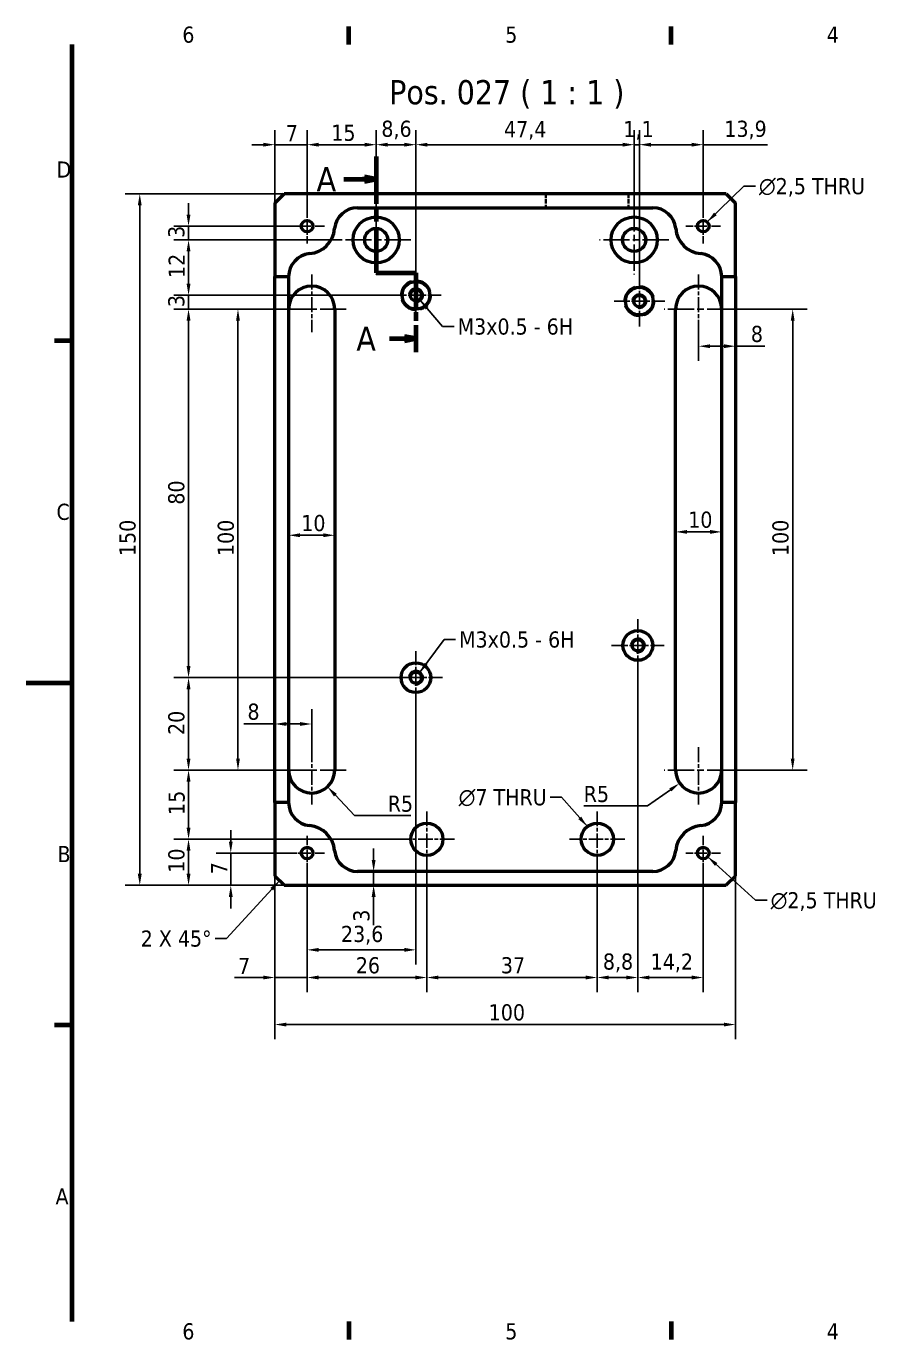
# Model space of a CAD drawing. Header units: millimetres. Extents: x 0 to 420, y 0 to 297.
# Drawn here: x 0 to 185.5, y 6 to 291 of the extents above; entities that cross this region are included whole.
import ezdxf

# ---------------------------------------------------------------- set-up
doc = ezdxf.new("R2010")
doc.units = ezdxf.units.MM
doc.linetypes.add('CHAIN', pattern=[0.3543, 0.2362, -0.0295, 0.0591, -0.0295])
doc.linetypes.add('DASHED', pattern=[0.2068, 0.1655, -0.0413])
for name, color, linetype, lineweight in [('Border (ISO)', 7, 'Continuous', 70), ('Center Mark (ISO)', 7, 'Continuous', 25), ('Dimension (ISO)', 7, 'Continuous', 25), ('Hidden (ISO)', 7, 'DASHED', 35), ('Section Line (ISO)', 7, 'CHAIN', 70), ('Symbol (ISO)', 7, 'Continuous', 25), ('Visible (ISO)', 7, 'Continuous', 50), ('Visible Narrow (ISO)', 7, 'Continuous', 35)]:
    doc.layers.add(name, color=color, linetype=linetype, lineweight=lineweight)
doc.styles.add('Label Text (ISO)', font='tahoma.ttf')
doc.styles.add('Note Text (ISO)', font='tahoma.ttf')
doc.styles.add('Text Style45', font='tahoma.ttf')
doc.dimstyles.new('Default - Method 1b (ISO)', dxfattribs={"dimtxt": 3.5, "dimasz": 2.5, "dimexe": 3.175, "dimexo": 0, "dimgap": 0.762, "dimtad": 1, "dimtoh": 1, "dimrnd": 1e-08, "dimtxsty": 'Note Text (ISO)', "dimcen": 0.09, "dimdle": 10, "dimclrd": 256, "dimclre": 256, "dimclrt": 256, "dimazin": 2, "dimtfac": 1, "dimtmove": 0, "dimatfit": 3, "dimfxl": 0, "dimtolj": 1, "dimlwd": -1, "dimlwe": -1, "dimarcsym": 0})
doc.dimstyles.new('Default - Method 1b (ISO)$7', dxfattribs={"dimtxt": 3.5, "dimasz": 2.5, "dimexe": 3.175, "dimexo": 0, "dimgap": 0.762, "dimtad": 1, "dimtoh": 1, "dimrnd": 1e-08, "dimtxsty": 'Note Text (ISO)', "dimcen": 0.09, "dimdle": 10, "dimclrd": 256, "dimclre": 256, "dimclrt": 256, "dimazin": 2, "dimtfac": 1, "dimtmove": 0, "dimatfit": 3, "dimfxl": 0, "dimtolj": 1, "dimlwd": -1, "dimlwe": -1, "dimarcsym": 0})
doc.dimstyles.new('Default - Method 2b (ISO)$7', dxfattribs={"dimtxt": 3.5, "dimasz": 2.5, "dimexe": 3.175, "dimexo": 0, "dimgap": 0.762, "dimtad": 1, "dimtih": 1, "dimtoh": 1, "dimrnd": 1e-08, "dimtxsty": 'Note Text (ISO)', "dimcen": 0.09, "dimdle": 10, "dimclrd": 256, "dimclre": 256, "dimclrt": 256, "dimazin": 2, "dimtfac": 1, "dimtmove": 0, "dimatfit": 3, "dimfxl": 0, "dimtolj": 1, "dimlwd": -1, "dimlwe": -1, "dimarcsym": 0})

# ---------------------------------------------------------------- blocks, each defined once
blk = doc.blocks.new('Borders Default Border')
at = {"layer": 'Border (ISO)'}
for p, q in [((70, 287), (70, 290.9)), ((140, 287), (140, 290.9)), ((10, 222.75), (6.1, 222.75)), ((10, 74.25), (6.1, 74.25)), ((70, 10), (70, 6.1)), ((140, 10), (140, 6.1))]:
    blk.add_line(p, q, dxfattribs=at)
at = {"layer": 'Border (ISO)', "flags": 128}
for points in [[(10, 10), (10, 287)], [(0, 148.5), (10, 148.5)]]:
    blk.add_lwpolyline(points, dxfattribs=at)
at = {"layer": 'Border (ISO)', "char_height": 3.5, "attachment_point": 7, "style": 'Note Text (ISO)'}
for s, insert in [('6', (33.88, 287.33)), ('5', (103.98, 287.33)), ('4', (173.78, 287.4)), ('D', (6.57, 258.13)), ('C', (6.56, 183.81)), ('B', (6.78, 109.63)), ('A', (6.36, 35.38)), ('6', (33.88, 6.03)), ('5', (103.98, 6.03)), ('4', (173.78, 6.1))]:
    blk.add_mtext(s, dxfattribs=dict(at, insert=insert))
blk = doc.blocks.new('2dTransSection0')
at = {"layer": 'Section Line (ISO)', "linetype": 'CHAIN', "ltscale": 43.506458}
blk.add_line((75.96, 262.71), (75.96, 237.49), dxfattribs=at)
at = {"layer": 'Section Line (ISO)', "linetype": 'Continuous', "lineweight": 140}
for p, q in [((75.96, 262.71), (75.96, 252.9)), ((75.96, 247.3), (75.96, 237.49)), ((75.96, 237.49), (84.6, 237.49)), ((84.6, 237.49), (84.6, 231.69)), ((84.6, 226.09), (84.6, 220.29))]:
    blk.add_line(p, q, dxfattribs=at)
at = {"layer": 'Section Line (ISO)', "linetype": 'Continuous'}
for p, q in [((68.96, 257.81), (73.46, 257.81)), ((75.96, 257.81), (73.46, 258.31)), ((73.46, 258.31), (73.46, 257.31)), ((73.46, 257.81), (75.96, 257.81)), ((73.46, 257.31), (75.96, 257.81)), ((78.82, 223.19), (82.1, 223.19)), ((84.6, 223.19), (82.1, 223.69)), ((82.1, 223.69), (82.1, 222.69)), ((82.1, 223.19), (84.6, 223.19)), ((82.1, 222.69), (84.6, 223.19))]:
    blk.add_line(p, q, dxfattribs=at)
at = {"layer": 'Section Line (ISO)', "linetype": 'CHAIN', "ltscale": 9.592604}
blk.add_line((75.96, 237.49), (84.6, 237.49), dxfattribs=at)
at = {"layer": 'Section Line (ISO)', "linetype": 'CHAIN', "ltscale": 32.167747}
blk.add_line((84.6, 237.49), (84.6, 220.29), dxfattribs=at)
at = {"layer": 'Section Line (ISO)', "linetype": 'Continuous', "flags": 128}
for points in [[(73.46, 257.31), (75.96, 257.81)], [(82.1, 222.69), (84.6, 223.19)]]:
    blk.add_lwpolyline(points, dxfattribs=at)
at = {"layer": 'Section Line (ISO)'}
for points in [[(73.46, 257.31), (75.96, 257.81), (73.46, 258.31), (73.46, 257.31)], [(82.1, 222.69), (84.6, 223.19), (82.1, 223.69), (82.1, 222.69)]]:
    blk.add_solid(points, dxfattribs=at)
at = {"layer": 'Section Line (ISO)', "char_height": 5.25, "attachment_point": 7, "style": 'Label Text (ISO)'}
for insert in [(63.03, 255.18), (71.66, 220.57)]:
    blk.add_mtext('A', dxfattribs=dict(at, insert=insert))
blk = doc.blocks.new('*D6')
at = {"layer": 'Defpoints', "color": 0}
for p in [(44.4, 111.6), (57.21, 111.6), (55.96, 104.6)]:
    blk.add_point(p, dxfattribs=at)
at = {"layer": 'Dimension (ISO)'}
for p, q in [((44.4, 114.1), (44.4, 116.6)), ((57.21, 111.6), (41.22, 111.6)), ((44.4, 111.6), (44.4, 109.1)), ((44.4, 107.1), (44.4, 109.1)), ((44.4, 104.6), (44.4, 107.1)), ((55.96, 104.6), (41.22, 104.6)), ((44.4, 102.1), (44.4, 99.6))]:
    blk.add_line(p, q, dxfattribs=at)
for points in [[(43.98, 114.1), (44.81, 114.1), (44.4, 111.6)], [(43.98, 102.1), (44.81, 102.1), (44.4, 104.6)]]:
    blk.add_solid(points, dxfattribs=at)
at = {"layer": 'Dimension (ISO)', "insert": (40.14, 106.99), "char_height": 3.5, "attachment_point": 1, "rotation": 90, "style": 'Note Text (ISO)'}
blk.add_mtext('\\A1;7', dxfattribs=at)
blk = doc.blocks.new('*D7')
at = {"layer": 'Defpoints', "color": 0}
for p in [(35.23, 114.6), (80.96, 114.6), (55.96, 104.6)]:
    blk.add_point(p, dxfattribs=at)
at = {"layer": 'Dimension (ISO)'}
for p, q in [((80.96, 114.6), (32.06, 114.6)), ((35.23, 107.1), (35.23, 112.1)), ((55.96, 104.6), (32.06, 104.6))]:
    blk.add_line(p, q, dxfattribs=at)
for points in [[(34.81, 112.1), (35.65, 112.1), (35.23, 114.6)], [(34.81, 107.1), (35.65, 107.1), (35.23, 104.6)]]:
    blk.add_solid(points, dxfattribs=at)
at = {"layer": 'Dimension (ISO)', "insert": (30.83, 107.34), "char_height": 3.5, "attachment_point": 1, "rotation": 90, "style": 'Note Text (ISO)'}
blk.add_mtext('\\A1;10', dxfattribs=at)
blk = doc.blocks.new('*D8')
at = {"layer": 'Defpoints', "color": 0}
for p in [(35.23, 129.6), (61.96, 129.6), (80.96, 114.6)]:
    blk.add_point(p, dxfattribs=at)
at = {"layer": 'Dimension (ISO)'}
for p, q in [((61.96, 129.6), (32.06, 129.6)), ((35.23, 117.1), (35.23, 127.1)), ((80.96, 114.6), (32.06, 114.6))]:
    blk.add_line(p, q, dxfattribs=at)
for points in [[(34.81, 127.1), (35.65, 127.1), (35.23, 129.6)], [(34.81, 117.1), (35.65, 117.1), (35.23, 114.6)]]:
    blk.add_solid(points, dxfattribs=at)
at = {"layer": 'Dimension (ISO)', "insert": (30.88, 119.87), "char_height": 3.5, "attachment_point": 1, "rotation": 90, "style": 'Note Text (ISO)'}
blk.add_mtext('\\A1;15', dxfattribs=at)
blk = doc.blocks.new('*D9')
at = {"layer": 'Defpoints', "color": 0}
for p in [(35.23, 149.65), (78.87, 149.65), (54.46, 129.6)]:
    blk.add_point(p, dxfattribs=at)
at = {"layer": 'Dimension (ISO)'}
for p, q in [((78.87, 149.65), (32.06, 149.65)), ((35.23, 132.1), (35.23, 147.15)), ((54.46, 129.6), (32.06, 129.6))]:
    blk.add_line(p, q, dxfattribs=at)
for points in [[(34.81, 147.15), (35.65, 147.15), (35.23, 149.65)], [(34.81, 132.1), (35.65, 132.1), (35.23, 129.6)]]:
    blk.add_solid(points, dxfattribs=at)
at = {"layer": 'Dimension (ISO)', "insert": (30.82, 137.22), "char_height": 3.5, "attachment_point": 1, "rotation": 90, "style": 'Note Text (ISO)'}
blk.add_mtext('\\A1;20', dxfattribs=at)
blk = doc.blocks.new('*D10')
at = {"layer": 'Defpoints', "color": 0}
for p in [(35.23, 229.6), (61.96, 229.6), (84.6, 149.65)]:
    blk.add_point(p, dxfattribs=at)
at = {"layer": 'Dimension (ISO)'}
for p, q in [((61.96, 229.6), (32.06, 229.6)), ((35.23, 152.15), (35.23, 227.1)), ((84.6, 149.65), (32.06, 149.65))]:
    blk.add_line(p, q, dxfattribs=at)
for points in [[(34.81, 227.1), (35.65, 227.1), (35.23, 229.6)], [(34.81, 152.15), (35.65, 152.15), (35.23, 149.65)]]:
    blk.add_solid(points, dxfattribs=at)
at = {"layer": 'Dimension (ISO)', "insert": (30.81, 187.18), "char_height": 3.5, "attachment_point": 1, "rotation": 90, "style": 'Note Text (ISO)'}
blk.add_mtext('\\A1;80', dxfattribs=at)
blk = doc.blocks.new('*D11')
at = {"layer": 'Defpoints', "color": 0}
for p in [(35.23, 232.6), (79.1, 232.6), (61.96, 229.6)]:
    blk.add_point(p, dxfattribs=at)
at = {"layer": 'Dimension (ISO)'}
for p, q in [((35.23, 235.1), (35.23, 237.6)), ((79.1, 232.6), (32.06, 232.6)), ((35.23, 229.6), (35.23, 232.6)), ((61.96, 229.6), (32.06, 229.6)), ((35.23, 227.1), (35.23, 224.6))]:
    blk.add_line(p, q, dxfattribs=at)
for points in [[(34.81, 235.1), (35.65, 235.1), (35.23, 232.6)], [(34.81, 227.1), (35.65, 227.1), (35.23, 229.6)]]:
    blk.add_solid(points, dxfattribs=at)
at = {"layer": 'Dimension (ISO)', "insert": (30.82, 230.04), "char_height": 3.5, "attachment_point": 1, "rotation": 90, "style": 'Note Text (ISO)'}
blk.add_mtext('\\A1;3', dxfattribs=at)
blk = doc.blocks.new('*D12')
at = {"layer": 'Defpoints', "color": 0}
for p in [(35.23, 244.6), (68.46, 244.6), (79.1, 232.6)]:
    blk.add_point(p, dxfattribs=at)
at = {"layer": 'Dimension (ISO)'}
for p, q in [((68.46, 244.6), (32.06, 244.6)), ((35.23, 235.1), (35.23, 242.1)), ((79.1, 232.6), (32.06, 232.6))]:
    blk.add_line(p, q, dxfattribs=at)
for points in [[(34.81, 242.1), (35.65, 242.1), (35.23, 244.6)], [(34.81, 235.1), (35.65, 235.1), (35.23, 232.6)]]:
    blk.add_solid(points, dxfattribs=at)
at = {"layer": 'Dimension (ISO)', "insert": (30.9, 236.35), "char_height": 3.5, "attachment_point": 1, "rotation": 90, "style": 'Note Text (ISO)'}
blk.add_mtext('\\A1;12', dxfattribs=at)
blk = doc.blocks.new('*D13')
at = {"layer": 'Defpoints', "color": 0}
for p in [(35.23, 247.6), (60.96, 247.6), (68.46, 244.6)]:
    blk.add_point(p, dxfattribs=at)
at = {"layer": 'Dimension (ISO)'}
for p, q in [((35.23, 250.1), (35.23, 252.6)), ((60.96, 247.6), (32.06, 247.6)), ((35.23, 244.6), (35.23, 247.6)), ((68.46, 244.6), (32.06, 244.6)), ((35.23, 242.1), (35.23, 239.6))]:
    blk.add_line(p, q, dxfattribs=at)
for points in [[(34.81, 250.1), (35.65, 250.1), (35.23, 247.6)], [(34.81, 242.1), (35.65, 242.1), (35.23, 244.6)]]:
    blk.add_solid(points, dxfattribs=at)
at = {"layer": 'Dimension (ISO)', "insert": (30.82, 245.04), "char_height": 3.5, "attachment_point": 1, "rotation": 90, "style": 'Note Text (ISO)'}
blk.add_mtext('\\A1;3', dxfattribs=at)
blk = doc.blocks.new('*D14')
at = {"layer": 'Defpoints', "color": 0}
for p in [(77.21, 107.6), (75.41, 104.6), (77.21, 104.6)]:
    blk.add_point(p, dxfattribs=at)
at = {"layer": 'Dimension (ISO)'}
for p, q in [((75.41, 110.1), (75.41, 112.6)), ((75.41, 107.6), (75.41, 104.6)), ((75.41, 102.1), (75.41, 95.95))]:
    blk.add_line(p, q, dxfattribs=at)
for points in [[(74.99, 110.1), (75.83, 110.1), (75.41, 107.6)], [(74.99, 102.1), (75.83, 102.1), (75.41, 104.6)]]:
    blk.add_solid(points, dxfattribs=at)
at = {"layer": 'Dimension (ISO)', "insert": (71, 96.71), "char_height": 3.5, "attachment_point": 1, "rotation": 90, "style": 'Note Text (ISO)'}
blk.add_mtext('\\A1;3', dxfattribs=at)
blk = doc.blocks.new('*D15')
at = {"layer": 'Defpoints', "color": 0}
for p in [(53.96, 106.6), (60.96, 107.85), (60.96, 84.6)]:
    blk.add_point(p, dxfattribs=at)
at = {"layer": 'Dimension (ISO)'}
for p, q in [((53.96, 106.6), (53.96, 81.43)), ((60.96, 107.85), (60.96, 81.43)), ((51.46, 84.6), (45.22, 84.6)), ((60.96, 84.6), (53.96, 84.6)), ((63.46, 84.6), (65.96, 84.6))]:
    blk.add_line(p, q, dxfattribs=at)
for points in [[(51.46, 85.02), (51.46, 84.19), (53.96, 84.6)], [(63.46, 85.02), (63.46, 84.19), (60.96, 84.6)]]:
    blk.add_solid(points, dxfattribs=at)
at = {"layer": 'Dimension (ISO)', "insert": (45.98, 88.87), "char_height": 3.5, "attachment_point": 1, "style": 'Note Text (ISO)'}
blk.add_mtext('\\A1;7', dxfattribs=at)
blk = doc.blocks.new('*D16')
at = {"layer": 'Defpoints', "color": 0}
for p in [(61.96, 139.6), (61.96, 134.6), (53.96, 122.56)]:
    blk.add_point(p, dxfattribs=at)
at = {"layer": 'Dimension (ISO)'}
for p, q in [((53.96, 122.56), (53.96, 142.78)), ((61.96, 134.6), (61.96, 142.78)), ((53.96, 139.6), (47.26, 139.6)), ((59.46, 139.6), (56.46, 139.6))]:
    blk.add_line(p, q, dxfattribs=at)
for points in [[(56.46, 140.02), (56.46, 139.19), (53.96, 139.6)], [(59.46, 140.02), (59.46, 139.19), (61.96, 139.6)]]:
    blk.add_solid(points, dxfattribs=at)
at = {"layer": 'Dimension (ISO)', "insert": (48.02, 144.03), "char_height": 3.5, "attachment_point": 1, "style": 'Note Text (ISO)'}
blk.add_mtext('\\A1;8', dxfattribs=at)
blk = doc.blocks.new('*D17')
at = {"layer": 'Defpoints', "color": 0}
for p in [(84.6, 143.92), (60.96, 107.85), (84.6, 90.6)]:
    blk.add_point(p, dxfattribs=at)
at = {"layer": 'Dimension (ISO)'}
for p, q in [((84.6, 143.92), (84.6, 87.43)), ((60.96, 107.85), (60.96, 87.43)), ((63.46, 90.6), (82.1, 90.6))]:
    blk.add_line(p, q, dxfattribs=at)
for points in [[(63.46, 91.02), (63.46, 90.19), (60.96, 90.6)], [(82.1, 91.02), (82.1, 90.19), (84.6, 90.6)]]:
    blk.add_solid(points, dxfattribs=at)
at = {"layer": 'Dimension (ISO)', "insert": (68.32, 95.81), "char_height": 3.5, "attachment_point": 1, "style": 'Note Text (ISO)'}
blk.add_mtext('\\A1;23,6', dxfattribs=at)
blk = doc.blocks.new('*D18')
at = {"layer": 'Defpoints', "color": 0}
for p in [(86.96, 108.6), (60.96, 107.85), (86.96, 84.6)]:
    blk.add_point(p, dxfattribs=at)
at = {"layer": 'Dimension (ISO)'}
for p, q in [((86.96, 108.6), (86.96, 81.43)), ((60.96, 107.85), (60.96, 81.43)), ((63.46, 84.6), (84.46, 84.6))]:
    blk.add_line(p, q, dxfattribs=at)
for points in [[(63.46, 85.02), (63.46, 84.19), (60.96, 84.6)], [(84.46, 85.02), (84.46, 84.19), (86.96, 84.6)]]:
    blk.add_solid(points, dxfattribs=at)
at = {"layer": 'Dimension (ISO)', "insert": (71.54, 89.01), "char_height": 3.5, "attachment_point": 1, "style": 'Note Text (ISO)'}
blk.add_mtext('\\A1;26', dxfattribs=at)
blk = doc.blocks.new('*D19')
at = {"layer": 'Defpoints', "color": 0}
for p in [(86.96, 108.6), (123.96, 108.6), (123.96, 84.6)]:
    blk.add_point(p, dxfattribs=at)
at = {"layer": 'Dimension (ISO)'}
for p, q in [((86.96, 108.6), (86.96, 81.43)), ((123.96, 108.6), (123.96, 81.43)), ((89.46, 84.6), (121.46, 84.6))]:
    blk.add_line(p, q, dxfattribs=at)
for points in [[(89.46, 85.02), (89.46, 84.19), (86.96, 84.6)], [(121.46, 85.02), (121.46, 84.19), (123.96, 84.6)]]:
    blk.add_solid(points, dxfattribs=at)
at = {"layer": 'Dimension (ISO)', "insert": (103.04, 89.01), "char_height": 3.5, "attachment_point": 1, "style": 'Note Text (ISO)'}
blk.add_mtext('\\A1;37', dxfattribs=at)
blk = doc.blocks.new('*D20')
at = {"layer": 'Defpoints', "color": 0}
for p in [(132.76, 150.91), (123.96, 108.6), (132.76, 84.6)]:
    blk.add_point(p, dxfattribs=at)
at = {"layer": 'Dimension (ISO)'}
for p, q in [((132.76, 150.91), (132.76, 81.43)), ((123.96, 108.6), (123.96, 81.43)), ((126.46, 84.6), (130.26, 84.6))]:
    blk.add_line(p, q, dxfattribs=at)
for points in [[(126.46, 85.02), (126.46, 84.19), (123.96, 84.6)], [(130.26, 85.02), (130.26, 84.19), (132.76, 84.6)]]:
    blk.add_solid(points, dxfattribs=at)
at = {"layer": 'Dimension (ISO)', "insert": (125.18, 89.82), "char_height": 3.5, "attachment_point": 1, "style": 'Note Text (ISO)'}
blk.add_mtext('\\A1;8,8', dxfattribs=at)
blk = doc.blocks.new('*D21')
at = {"layer": 'Defpoints', "color": 0}
for p in [(132.76, 150.91), (146.96, 107.85), (146.96, 84.6)]:
    blk.add_point(p, dxfattribs=at)
at = {"layer": 'Dimension (ISO)'}
for p, q in [((132.76, 150.91), (132.76, 81.43)), ((146.96, 107.85), (146.96, 81.43)), ((135.26, 84.6), (144.46, 84.6))]:
    blk.add_line(p, q, dxfattribs=at)
for points in [[(135.26, 85.02), (135.26, 84.19), (132.76, 84.6)], [(144.46, 85.02), (144.46, 84.19), (146.96, 84.6)]]:
    blk.add_solid(points, dxfattribs=at)
at = {"layer": 'Dimension (ISO)', "insert": (135.56, 89.81), "char_height": 3.5, "attachment_point": 1, "style": 'Note Text (ISO)'}
blk.add_mtext('\\A1;14,2', dxfattribs=at)
blk = doc.blocks.new('*D22')
at = {"layer": 'Defpoints', "color": 0}
for p in [(53.96, 106.6), (153.96, 106.6), (153.96, 74.4)]:
    blk.add_point(p, dxfattribs=at)
at = {"layer": 'Dimension (ISO)'}
for p, q in [((53.96, 106.6), (53.96, 71.22)), ((153.96, 106.6), (153.96, 71.22)), ((56.46, 74.4), (151.46, 74.4))]:
    blk.add_line(p, q, dxfattribs=at)
for points in [[(56.46, 74.81), (56.46, 73.98), (53.96, 74.4)], [(151.46, 74.81), (151.46, 73.98), (153.96, 74.4)]]:
    blk.add_solid(points, dxfattribs=at)
at = {"layer": 'Dimension (ISO)', "insert": (100.39, 78.8), "char_height": 3.5, "attachment_point": 1, "style": 'Note Text (ISO)'}
blk.add_mtext('\\A1;100', dxfattribs=at)
blk = doc.blocks.new('*D23')
at = {"layer": 'Defpoints', "color": 0}
for p in [(24.64, 254.6), (55.96, 254.6), (55.96, 104.6)]:
    blk.add_point(p, dxfattribs=at)
at = {"layer": 'Dimension (ISO)'}
for p, q in [((55.96, 254.6), (21.46, 254.6)), ((24.64, 107.1), (24.64, 252.1)), ((55.96, 104.6), (21.46, 104.6))]:
    blk.add_line(p, q, dxfattribs=at)
for points in [[(24.22, 252.1), (25.06, 252.1), (24.64, 254.6)], [(24.22, 107.1), (25.06, 107.1), (24.64, 104.6)]]:
    blk.add_solid(points, dxfattribs=at)
at = {"layer": 'Dimension (ISO)', "insert": (20.23, 176.03), "char_height": 3.5, "attachment_point": 1, "rotation": 90, "style": 'Note Text (ISO)'}
blk.add_mtext('\\A1;150', dxfattribs=at)
blk = doc.blocks.new('*D24')
at = {"layer": 'Defpoints', "color": 0}
for p in [(60.96, 265.27), (53.96, 252.6), (60.96, 251.35)]:
    blk.add_point(p, dxfattribs=at)
at = {"layer": 'Dimension (ISO)'}
for p, q in [((53.96, 252.6), (53.96, 268.44)), ((60.96, 251.35), (60.96, 268.44)), ((51.46, 265.27), (48.96, 265.27)), ((53.96, 265.27), (56.46, 265.27)), ((56.46, 265.27), (58.46, 265.27)), ((60.96, 265.27), (58.46, 265.27)), ((63.46, 265.27), (65.96, 265.27))]:
    blk.add_line(p, q, dxfattribs=at)
for points in [[(51.46, 265.68), (51.46, 264.85), (53.96, 265.27)], [(63.46, 265.68), (63.46, 264.85), (60.96, 265.27)]]:
    blk.add_solid(points, dxfattribs=at)
at = {"layer": 'Dimension (ISO)', "insert": (56.35, 269.53), "char_height": 3.5, "attachment_point": 1, "style": 'Note Text (ISO)'}
blk.add_mtext('\\A1;7', dxfattribs=at)
blk = doc.blocks.new('*D25')
at = {"layer": 'Defpoints', "color": 0}
for p in [(45.96, 229.6), (61.96, 229.6), (54.46, 129.6)]:
    blk.add_point(p, dxfattribs=at)
at = {"layer": 'Dimension (ISO)'}
for p, q in [((61.96, 229.6), (42.79, 229.6)), ((45.96, 132.1), (45.96, 227.1)), ((54.46, 129.6), (42.79, 129.6))]:
    blk.add_line(p, q, dxfattribs=at)
for points in [[(45.55, 227.1), (46.38, 227.1), (45.96, 229.6)], [(45.55, 132.1), (46.38, 132.1), (45.96, 129.6)]]:
    blk.add_solid(points, dxfattribs=at)
at = {"layer": 'Dimension (ISO)', "insert": (41.56, 176.03), "char_height": 3.5, "attachment_point": 1, "rotation": 90, "style": 'Note Text (ISO)'}
blk.add_mtext('\\A1;100', dxfattribs=at)
blk = doc.blocks.new('*D26')
at = {"layer": 'Defpoints', "color": 0}
for p in [(60.96, 265.27), (60.96, 251.35), (75.96, 252.1)]:
    blk.add_point(p, dxfattribs=at)
at = {"layer": 'Dimension (ISO)'}
for p, q in [((60.96, 251.35), (60.96, 268.44)), ((75.96, 252.1), (75.96, 268.44)), ((73.46, 265.27), (63.46, 265.27))]:
    blk.add_line(p, q, dxfattribs=at)
for points in [[(63.46, 265.68), (63.46, 264.85), (60.96, 265.27)], [(73.46, 265.68), (73.46, 264.85), (75.96, 265.27)]]:
    blk.add_solid(points, dxfattribs=at)
at = {"layer": 'Dimension (ISO)', "insert": (66.23, 269.61), "char_height": 3.5, "attachment_point": 1, "style": 'Note Text (ISO)'}
blk.add_mtext('\\A1;15', dxfattribs=at)
blk = doc.blocks.new('*D27')
at = {"layer": 'Defpoints', "color": 0}
for p in [(84.6, 265.27), (75.96, 252.1), (84.6, 238.1)]:
    blk.add_point(p, dxfattribs=at)
at = {"layer": 'Dimension (ISO)'}
for p, q in [((75.96, 252.1), (75.96, 268.44)), ((84.6, 238.1), (84.6, 268.44)), ((78.46, 265.27), (82.1, 265.27))]:
    blk.add_line(p, q, dxfattribs=at)
for points in [[(78.46, 265.68), (78.46, 264.85), (75.96, 265.27)], [(82.1, 265.68), (82.1, 264.85), (84.6, 265.27)]]:
    blk.add_solid(points, dxfattribs=at)
at = {"layer": 'Dimension (ISO)', "insert": (77.09, 270.48), "char_height": 3.5, "attachment_point": 1, "style": 'Note Text (ISO)'}
blk.add_mtext('\\A1;8,6', dxfattribs=at)
blk = doc.blocks.new('*D28')
at = {"layer": 'Defpoints', "color": 0}
for p in [(131.96, 265.27), (131.96, 252.1), (84.6, 238.1)]:
    blk.add_point(p, dxfattribs=at)
at = {"layer": 'Dimension (ISO)'}
for p, q in [((84.6, 238.1), (84.6, 268.44)), ((131.96, 252.1), (131.96, 268.44)), ((87.1, 265.27), (129.46, 265.27))]:
    blk.add_line(p, q, dxfattribs=at)
for points in [[(87.1, 265.68), (87.1, 264.85), (84.6, 265.27)], [(129.46, 265.68), (129.46, 264.85), (131.96, 265.27)]]:
    blk.add_solid(points, dxfattribs=at)
at = {"layer": 'Dimension (ISO)', "insert": (103.72, 270.4), "char_height": 3.5, "attachment_point": 1, "style": 'Note Text (ISO)'}
blk.add_mtext('\\A1;47,4', dxfattribs=at)
blk = doc.blocks.new('*D29')
at = {"layer": 'Defpoints', "color": 0}
for p in [(131.96, 265.27), (131.96, 252.1), (133.09, 236.83)]:
    blk.add_point(p, dxfattribs=at)
at = {"layer": 'Dimension (ISO)'}
for p, q in [((131.96, 252.1), (131.96, 268.44)), ((133.09, 236.83), (133.09, 268.44)), ((129.46, 265.27), (126.96, 265.27)), ((133.09, 265.27), (131.96, 265.27)), ((135.59, 265.27), (138.09, 265.27))]:
    blk.add_line(p, q, dxfattribs=at)
for points in [[(129.46, 265.68), (129.46, 264.85), (131.96, 265.27)], [(135.59, 265.68), (135.59, 264.85), (133.09, 265.27)]]:
    blk.add_solid(points, dxfattribs=at)
at = {"layer": 'Dimension (ISO)', "insert": (129.63, 270.41), "char_height": 3.5, "attachment_point": 1, "style": 'Note Text (ISO)'}
blk.add_mtext('\\A1;1,1', dxfattribs=at)
blk = doc.blocks.new('*D30')
at = {"layer": 'Defpoints', "color": 0}
for p in [(146.96, 265.27), (146.96, 251.35), (133.09, 236.83)]:
    blk.add_point(p, dxfattribs=at)
at = {"layer": 'Dimension (ISO)'}
for p, q in [((133.09, 236.83), (133.09, 268.44)), ((146.96, 251.35), (146.96, 268.44)), ((135.59, 265.27), (144.46, 265.27)), ((146.96, 265.27), (160.92, 265.27))]:
    blk.add_line(p, q, dxfattribs=at)
for points in [[(135.59, 265.68), (135.59, 264.85), (133.09, 265.27)], [(144.46, 265.68), (144.46, 264.85), (146.96, 265.27)]]:
    blk.add_solid(points, dxfattribs=at)
at = {"layer": 'Dimension (ISO)', "insert": (151.55, 270.47), "char_height": 3.5, "attachment_point": 1, "style": 'Note Text (ISO)'}
blk.add_mtext('\\A1;13,9', dxfattribs=at)
blk = doc.blocks.new('*D31')
at = {"layer": 'Defpoints', "color": 0}
for p in [(145.96, 224.6), (153.96, 221.55), (153.96, 221.14)]:
    blk.add_point(p, dxfattribs=at)
at = {"layer": 'Dimension (ISO)'}
for p, q in [((145.96, 224.6), (145.96, 218.38)), ((148.46, 221.55), (151.46, 221.55)), ((153.96, 221.55), (160.34, 221.55))]:
    blk.add_line(p, q, dxfattribs=at)
for points in [[(148.46, 221.97), (148.46, 221.14), (145.96, 221.55)], [(151.46, 221.97), (151.46, 221.14), (153.96, 221.55)]]:
    blk.add_solid(points, dxfattribs=at)
at = {"layer": 'Dimension (ISO)', "insert": (157.3, 225.97), "char_height": 3.5, "attachment_point": 1, "style": 'Note Text (ISO)'}
blk.add_mtext('\\A1;8', dxfattribs=at)
blk = doc.blocks.new('*D32')
at = {"layer": 'Defpoints', "color": 0}
for p in [(153.46, 229.6), (153.46, 129.6), (166.38, 129.6)]:
    blk.add_point(p, dxfattribs=at)
at = {"layer": 'Dimension (ISO)'}
for p, q in [((153.46, 229.6), (169.55, 229.6)), ((166.38, 227.1), (166.38, 132.1)), ((153.46, 129.6), (169.55, 129.6))]:
    blk.add_line(p, q, dxfattribs=at)
for points in [[(165.96, 227.1), (166.79, 227.1), (166.38, 229.6)], [(165.96, 132.1), (166.79, 132.1), (166.38, 129.6)]]:
    blk.add_solid(points, dxfattribs=at)
at = {"layer": 'Dimension (ISO)', "insert": (161.97, 176.03), "char_height": 3.5, "attachment_point": 1, "rotation": 90, "style": 'Note Text (ISO)'}
blk.add_mtext('\\A1;100', dxfattribs=at)
blk = doc.blocks.new('*D33')
at = {"layer": 'Defpoints', "color": 0}
for p in [(61.96, 129.6), (65.4, 125.97)]:
    blk.add_point(p, dxfattribs=at)
at = {"layer": 'Dimension (ISO)'}
for p, q in [((71.28, 119.74), (67.11, 124.15)), ((83.48, 119.74), (71.28, 119.74))]:
    blk.add_line(p, q, dxfattribs=at)
blk.add_solid([(67.42, 124.44), (66.81, 123.87), (65.4, 125.97)], dxfattribs=at)
at = {"layer": 'Dimension (ISO)', "insert": (78.48, 124.07), "char_height": 3.5, "attachment_point": 1, "style": 'Note Text (ISO)'}
blk.add_mtext('\\A1;R5', dxfattribs=at)
blk = doc.blocks.new('*D34')
at = {"layer": 'Defpoints', "color": 0}
for p in [(145.96, 129.6), (141.86, 126.74)]:
    blk.add_point(p, dxfattribs=at)
at = {"layer": 'Dimension (ISO)'}
for p, q in [((134.84, 121.83), (139.82, 125.31)), ((121.02, 121.83), (134.84, 121.83))]:
    blk.add_line(p, q, dxfattribs=at)
blk.add_solid([(139.58, 125.65), (140.05, 124.97), (141.86, 126.74)], dxfattribs=at)
at = {"layer": 'Dimension (ISO)', "insert": (121.02, 126.17), "char_height": 3.5, "attachment_point": 1, "style": 'Note Text (ISO)'}
blk.add_mtext('\\A1;R5', dxfattribs=at)
blk = doc.blocks.new('*D45')
at = {"layer": 'Defpoints', "color": 0}
for p in [(140.96, 181.27), (150.96, 181.27), (150.96, 181.27)]:
    blk.add_point(p, dxfattribs=at)
at = {"layer": 'Dimension (ISO)'}
blk.add_line((143.46, 181.27), (148.46, 181.27), dxfattribs=at)
for points in [[(143.46, 181.69), (143.46, 180.86), (140.96, 181.27)], [(148.46, 181.69), (148.46, 180.86), (150.96, 181.27)]]:
    blk.add_solid(points, dxfattribs=at)
at = {"layer": 'Dimension (ISO)', "insert": (143.7, 185.68), "char_height": 3.5, "attachment_point": 1, "style": 'Note Text (ISO)'}
blk.add_mtext('\\A1;10', dxfattribs=at)
blk = doc.blocks.new('*D46')
at = {"layer": 'Defpoints', "color": 0}
for p in [(56.96, 180.54), (66.96, 180.54), (66.96, 180.54)]:
    blk.add_point(p, dxfattribs=at)
at = {"layer": 'Dimension (ISO)'}
blk.add_line((59.46, 180.54), (64.46, 180.54), dxfattribs=at)
for points in [[(59.46, 180.96), (59.46, 180.12), (56.96, 180.54)], [(64.46, 180.96), (64.46, 180.12), (66.96, 180.54)]]:
    blk.add_solid(points, dxfattribs=at)
at = {"layer": 'Dimension (ISO)', "insert": (59.7, 184.94), "char_height": 3.5, "attachment_point": 1, "style": 'Note Text (ISO)'}
blk.add_mtext('\\A1;10', dxfattribs=at)

msp = doc.modelspace()

# ---------------------------------------------------------------- linework, layer by layer
at = {"layer": 'Center Mark (ISO)', "linetype": 'CHAIN', "ltscale": 8.333956}
for p, q in [((60.9639, 251.3539), (60.9639, 243.8539)), ((146.9639, 251.3539), (146.9639, 243.8539)), ((64.7139, 247.6039), (57.2139, 247.6039)), ((150.7139, 247.6039), (143.2139, 247.6039)), ((60.9639, 115.3539), (60.9639, 107.8539)), ((146.9639, 115.3539), (146.9639, 107.8539)), ((64.7139, 111.6039), (57.2139, 111.6039)), ((150.7139, 111.6039), (143.2139, 111.6039))]:
    msp.add_line(p, q, dxfattribs=at)
at = {"layer": 'Center Mark (ISO)', "linetype": 'CHAIN', "ltscale": 23.990969}
for p, q in [((75.9639, 252.1039), (75.9639, 237.1039)), ((131.9639, 252.1039), (131.9639, 237.1039)), ((83.4639, 244.6039), (68.4639, 244.6039)), ((139.4639, 244.6039), (124.4639, 244.6039)), ((69.4639, 229.6039), (54.4639, 229.6039)), ((153.4639, 229.6039), (138.4639, 229.6039)), ((69.4639, 129.6039), (54.4639, 129.6039)), ((153.4639, 129.6039), (138.4639, 129.6039))]:
    msp.add_line(p, q, dxfattribs=at)
at = {"layer": 'Center Mark (ISO)', "linetype": 'CHAIN', "ltscale": 13.889993}
for p, q in [((61.9639, 237.1039), (61.9639, 224.6039)), ((145.9639, 237.1039), (145.9639, 224.6039)), ((61.9639, 134.6039), (61.9639, 122.1039)), ((145.9639, 134.6039), (145.9639, 122.1039))]:
    msp.add_line(p, q, dxfattribs=at)
at = {"layer": 'Center Mark (ISO)', "linetype": 'CHAIN', "ltscale": 12.223182}
for p, q in [((84.5966, 238.1039), (84.5966, 227.1039)), ((133.0925, 236.8277), (133.0925, 225.8277)), ((90.0966, 232.6039), (79.0966, 232.6039)), ((138.5925, 231.3277), (127.5925, 231.3277))]:
    msp.add_line(p, q, dxfattribs=at)
at = {"layer": 'Center Mark (ISO)', "linetype": 'CHAIN', "ltscale": 12.733226}
for p, q in [((132.7626, 162.3724), (132.7626, 150.9134)), ((84.5966, 155.3798), (84.5966, 143.9208)), ((138.4921, 156.6429), (127.0331, 156.6429)), ((90.3261, 149.6503), (78.8671, 149.6503))]:
    msp.add_line(p, q, dxfattribs=at)
at = {"layer": 'Center Mark (ISO)', "linetype": 'CHAIN', "ltscale": 13.334389}
for p, q in [((86.9639, 120.6039), (86.9639, 108.6039)), ((123.9639, 120.6039), (123.9639, 108.6039)), ((92.9639, 114.6039), (80.9639, 114.6039)), ((129.9639, 114.6039), (117.9639, 114.6039))]:
    msp.add_line(p, q, dxfattribs=at)
at = {"layer": 'Hidden (ISO)', "ltscale": 5.711227}
for p, q in [((112.7612, 254.6039), (112.7612, 251.6039)), ((130.7612, 254.6039), (130.7612, 251.6039))]:
    msp.add_line(p, q, dxfattribs=at)
at = {"layer": 'Hidden (ISO)', "ltscale": 24.530399}
for centre in [(84.5966, 232.6039), (133.0925, 231.3277)]:
    msp.add_circle(centre, 3.2295, dxfattribs=at)
at = {"layer": 'Visible (ISO)'}
for p, q in [((53.9639, 252.6039), (55.9639, 254.6039)), ((151.9639, 254.6039), (55.9639, 254.6039)), ((151.9639, 254.6039), (153.9639, 252.6039)), ((53.9639, 252.6039), (53.9639, 236.6495)), ((71.9183, 251.6039), (136.0094, 251.6039)), ((153.9639, 236.6495), (153.9639, 252.6039)), ((53.9639, 122.5584), (53.9639, 236.6495)), ((53.9639, 236.6495), (56.9639, 236.6495)), ((56.9639, 236.6495), (56.9639, 122.5584)), ((150.9639, 236.6495), (153.9639, 236.6495)), ((150.9639, 122.5584), (150.9639, 236.6495)), ((153.9639, 236.6495), (153.9639, 122.5584)), ((66.9639, 229.6039), (66.9639, 129.6039)), ((140.9639, 129.6039), (140.9639, 229.6039)), ((53.9639, 122.5584), (53.9639, 106.6039)), ((56.9639, 122.5584), (53.9639, 122.5584)), ((153.9639, 122.5584), (150.9639, 122.5584)), ((153.9639, 106.6039), (153.9639, 122.5584)), ((55.9639, 104.6039), (53.9639, 106.6039)), ((136.0094, 107.6039), (71.9183, 107.6039)), ((153.9639, 106.6039), (151.9639, 104.6039)), ((55.9639, 104.6039), (151.9639, 104.6039))]:
    msp.add_line(p, q, dxfattribs=at)
for centre, radius in [((60.9639, 247.6039), 1.25), ((75.9639, 244.6039), 5), ((131.9639, 244.6039), 5), ((146.9639, 247.6039), 1.25), ((75.9639, 244.6039), 2.5), ((131.9639, 244.6039), 2.5), ((84.5966, 232.6039), 3), ((84.5966, 232.6039), 1.2295), ((133.0925, 231.3277), 3), ((133.0925, 231.3277), 1.2295), ((132.7626, 156.6429), 3.2295), ((132.7626, 156.6429), 1.2295), ((84.5966, 149.6503), 3.2295), ((84.5966, 149.6503), 1.2295), ((86.9639, 114.6039), 3.5), ((123.9639, 114.6039), 3.5), ((60.9639, 111.6039), 1.25), ((146.9639, 111.6039), 1.25)]:
    msp.add_circle(centre, radius, dxfattribs=at)
for centre, radius, start, end in [((71.9183, 246.6039), 5, 90, 174.784091), ((136.0094, 246.6039), 5, 5.215909, 90), ((60.9639, 247.6039), 6, 275.215909, 354.784091), ((146.9639, 247.6039), 6, 185.215909, 264.784091), ((61.9639, 236.6495), 5, 95.215909, 180), ((145.9639, 236.6495), 5, 0, 84.784091), ((61.9639, 229.6039), 5, 0, 180), ((145.9639, 229.6039), 5, 0, 180), ((61.9639, 129.6039), 5, 180, 0), ((145.9639, 129.6039), 5, 180, 0), ((61.9639, 122.5584), 5, 180, 264.784091), ((145.9639, 122.5584), 5, 275.215909, 0), ((60.9639, 111.6039), 6, 5.215909, 84.784091), ((146.9639, 111.6039), 6, 95.215909, 174.784091), ((71.9183, 112.6039), 5, 185.215909, 270), ((136.0094, 112.6039), 5, 270, 354.784091)]:
    msp.add_arc(centre, radius, start, end, dxfattribs=at)
at = {"layer": 'Visible Narrow (ISO)'}
for centre in [(84.5966, 232.6039), (133.0925, 231.3277), (132.7626, 156.6429), (84.5966, 149.6503)]:
    msp.add_arc(centre, 1.5, 260, 170, dxfattribs=at)

# ---------------------------------------------------------------- block references
msp.add_blockref('Borders Default Border', (0, 0))
at = {"layer": 'Section Line (ISO)'}
msp.add_blockref('2dTransSection0', (0, 0), dxfattribs=at)

# ---------------------------------------------------------------- texts
at = {"layer": 'Symbol (ISO)'}
for s, insert, char_height, attachment_point, style in [('Pos. 027 ( 1 : 1 )', (78.7938, 273.0915), 5.24, 7, 'Text Style45'), ('2 X 45°', (40.2415, 94.8038), 3.5, 3, 'Note Text (ISO)')]:
    msp.add_mtext(s, dxfattribs=dict(at, insert=insert, char_height=char_height, attachment_point=attachment_point, style=style))
at = {"layer": 'Symbol (ISO)', "char_height": 3.5, "line_spacing_factor": 0.6125, "style": 'Note Text (ISO)'}
for s, insert, width, attachment_point in [('\\fAIGDT|b0|i0;\\H3.5000;n\\fTahoma|b0|i0;\\H3.5000;2,5 THRU', (159.0579, 258.024), 24.584264, 1), ('M3x0.5 - 6H', (93.6573, 227.5768), 26.320568, 1), ('M3x0.5 - 6H', (93.9713, 159.6823), 26.320568, 1), ('\\fAIGDT|b0|i0;\\H3.5000;n\\fTahoma|b0|i0;\\H3.5000;7 THRU', (112.9579, 125.4631), 20.459143, 3), ('\\fAIGDT|b0|i0;\\H3.5000;n\\fTahoma|b0|i0;\\H3.5000;2,5 THRU', (161.6034, 103.1117), 24.584264, 1)]:
    msp.add_mtext(s, dxfattribs=dict(at, insert=insert, width=width, attachment_point=attachment_point))

# ---------------------------------------------------------------- dimensions: what is measured, and where the dimension line sits
at = {"layer": 'Dimension (ISO)'}
for base, p1, p2, angle, override, picture, middle in [((60.9639, 265.2673), (53.9639, 252.6039), (60.9639, 251.3539), 180, {"dimgap": 0.762, "dimtoh": 0, "dimdec": 2, "dimtol": 0, "dimlim": 0, "dimtp": 0, "dimtm": 0, "dimtdec": 2, "dimtofl": 0}, '*D24', (57.4639, 265.2673)), ((60.9639, 265.2673), (75.9639, 252.1039), (60.9639, 251.3539), 180, {"dimgap": 0.762, "dimtoh": 0, "dimdec": 2, "dimtol": 0, "dimlim": 0, "dimtp": 0, "dimtm": 0, "dimtdec": 2, "dimtofl": 0, "dimatfit": 1}, '*D26', (68.4639, 265.2673)), ((84.5966, 265.2673), (75.9639, 252.1039), (84.5966, 238.1039), 180, {"dimgap": 0.762, "dimtoh": 0, "dimdec": 1, "dimtol": 0, "dimlim": 0, "dimtp": 0, "dimtm": 0, "dimtdec": 2, "dimtofl": 0, "dimatfit": 1}, '*D27', (80.2802, 265.2673)), ((131.9639, 265.2673), (84.5966, 238.1039), (131.9639, 252.1039), 180, {"dimgap": 0.762, "dimtoh": 0, "dimdec": 1, "dimtol": 0, "dimlim": 0, "dimtp": 0, "dimtm": 0, "dimtdec": 2, "dimtofl": 0, "dimatfit": 1}, '*D28', (108.2802, 265.2673)), ((131.9639, 265.2673), (133.0925, 236.8277), (131.9639, 252.1039), 180, {"dimgap": 0.762, "dimtoh": 0, "dimdec": 1, "dimtol": 0, "dimlim": 0, "dimtp": 0, "dimtm": 0, "dimtdec": 2, "dimtofl": 1, "dimatfit": 1}, '*D29', (132.5282, 265.2673)), ((146.9639, 265.2673), (133.0925, 236.8277), (146.9639, 251.3539), 180, {"dimgap": 0.762, "dimtoh": 0, "dimdec": 1, "dimtol": 0, "dimlim": 0, "dimtp": 0, "dimtm": 0, "dimtdec": 2, "dimtofl": 0, "dimatfit": 2}, '*D30', (155.8578, 265.2673)), ((24.6385, 254.6039), (55.9639, 104.6039), (55.9639, 254.6039), 270, {"dimgap": 0.762, "dimtoh": 0, "dimdec": 2, "dimtol": 0, "dimlim": 0, "dimtp": 0, "dimtm": 0, "dimtdec": 2, "dimtofl": 0, "dimatfit": 1}, '*D23', (24.6385, 179.6039)), ((35.2313, 247.6039), (68.4639, 244.6039), (60.9639, 247.6039), 90, {"dimgap": 0.762, "dimtoh": 0, "dimdec": 2, "dimtol": 0, "dimlim": 0, "dimtp": 0, "dimtm": 0, "dimtdec": 2, "dimtofl": 1, "dimatfit": 1}, '*D13', (35.2313, 246.1039)), ((35.2313, 244.6039), (79.0966, 232.6039), (68.4639, 244.6039), 90, {"dimgap": 0.762, "dimtoh": 0, "dimdec": 2, "dimtol": 0, "dimlim": 0, "dimtp": 0, "dimtm": 0, "dimtdec": 2, "dimtofl": 0, "dimatfit": 1}, '*D12', (35.2313, 238.6039)), ((35.2313, 232.6039), (61.9639, 229.6039), (79.0966, 232.6039), 90, {"dimgap": 0.762, "dimtoh": 0, "dimdec": 2, "dimtol": 0, "dimlim": 0, "dimtp": 0, "dimtm": 0, "dimtdec": 2, "dimtofl": 1, "dimatfit": 1}, '*D11', (35.2313, 231.1039)), ((35.2313, 229.6039), (84.5966, 149.6503), (61.9639, 229.6039), 90, {"dimgap": 0.762, "dimtoh": 0, "dimdec": 0, "dimtol": 0, "dimlim": 0, "dimtp": 0, "dimtm": 0, "dimtdec": 2, "dimtofl": 0, "dimatfit": 1}, '*D10', (35.2313, 189.6271)), ((45.9639, 229.6039), (54.4639, 129.6039), (61.9639, 229.6039), 90, {"dimgap": 0.762, "dimtoh": 0, "dimdec": 2, "dimtol": 0, "dimlim": 0, "dimtp": 0, "dimtm": 0, "dimtdec": 2, "dimtofl": 0, "dimatfit": 1}, '*D25', (45.9639, 179.6039)), ((166.3762, 129.6039), (153.4639, 229.6039), (153.4639, 129.6039), 90, {"dimgap": 0.762, "dimtoh": 0, "dimdec": 2, "dimtol": 0, "dimlim": 0, "dimtp": 0, "dimtm": 0, "dimtdec": 2, "dimtofl": 0, "dimatfit": 1}, '*D32', (166.3762, 179.6039)), ((153.9639, 221.552), (145.9639, 224.6039), (153.9639, 221.145), 180, {"dimgap": 0.762, "dimtoh": 0, "dimdec": 2, "dimse2": 1, "dimtol": 0, "dimlim": 0, "dimtp": 0, "dimtm": 0, "dimtdec": 2, "dimtofl": 0, "dimatfit": 2}, '*D31', (158.4404, 221.552)), ((66.9639, 180.5387), (56.9639, 180.5387), (66.9639, 180.5387), 180, {"dimgap": 0.762, "dimtoh": 0, "dimdec": 2, "dimse1": 1, "dimse2": 1, "dimtol": 0, "dimlim": 0, "dimtp": 0, "dimtm": 0, "dimtdec": 2, "dimtofl": 0, "dimatfit": 1}, '*D46', (61.9639, 180.5387)), ((35.2313, 149.6503), (54.4639, 129.6039), (78.8671, 149.6503), 90, {"dimgap": 0.762, "dimtoh": 0, "dimdec": 0, "dimtol": 0, "dimlim": 0, "dimtp": 0, "dimtm": 0, "dimtdec": 2, "dimtofl": 0, "dimatfit": 1}, '*D9', (35.2313, 139.6271)), ((132.7626, 84.6039), (123.9639, 108.6039), (132.7626, 150.9134), 180, {"dimgap": 0.762, "dimtoh": 0, "dimdec": 2, "dimtol": 0, "dimlim": 0, "dimtp": 0, "dimtm": 0, "dimtdec": 2, "dimtofl": 0, "dimatfit": 1}, '*D20', (128.3632, 84.6039)), ((146.9639, 84.6039), (132.7626, 150.9134), (146.9639, 107.8539), 180, {"dimgap": 0.762, "dimtoh": 0, "dimdec": 2, "dimtol": 0, "dimlim": 0, "dimtp": 0, "dimtm": 0, "dimtdec": 2, "dimtofl": 0, "dimatfit": 1}, '*D21', (139.8632, 84.6039)), ((61.9639, 139.6039), (53.9639, 122.5584), (61.9639, 134.6039), 180, {"dimgap": 0.762, "dimtoh": 0, "dimdec": 2, "dimtol": 0, "dimlim": 0, "dimtp": 0, "dimtm": 0, "dimtdec": 2, "dimtofl": 0, "dimatfit": 2}, '*D16', (49.1645, 139.6039)), ((84.5966, 90.6039), (60.9639, 107.8539), (84.5966, 143.9208), 180, {"dimgap": 0.762, "dimtoh": 0, "dimdec": 1, "dimtol": 0, "dimlim": 0, "dimtp": 0, "dimtm": 0, "dimtdec": 2, "dimtofl": 0, "dimatfit": 1}, '*D17', (72.7802, 90.6039)), ((35.2313, 129.6039), (80.9639, 114.6039), (61.9639, 129.6039), 90, {"dimgap": 0.762, "dimtoh": 0, "dimdec": 2, "dimtol": 0, "dimlim": 0, "dimtp": 0, "dimtm": 0, "dimtdec": 2, "dimtofl": 0, "dimatfit": 1}, '*D8', (35.2313, 122.1039)), ((35.2313, 114.6039), (55.9639, 104.6039), (80.9639, 114.6039), 270, {"dimgap": 0.762, "dimtoh": 0, "dimdec": 2, "dimtol": 0, "dimlim": 0, "dimtp": 0, "dimtm": 0, "dimtdec": 2, "dimtofl": 0, "dimatfit": 1}, '*D7', (35.2313, 109.6039)), ((44.3974, 111.6039), (55.9639, 104.6039), (57.2139, 111.6039), 270, {"dimgap": 0.762, "dimtoh": 0, "dimdec": 2, "dimtol": 0, "dimlim": 0, "dimtp": 0, "dimtm": 0, "dimtdec": 2, "dimtofl": 0}, '*D6', (44.3974, 108.1039)), ((75.4097, 104.6039), (77.2144, 107.6039), (77.2144, 104.6039), 90, {"dimgap": 0.762, "dimtoh": 0, "dimdec": 2, "dimse1": 1, "dimse2": 1, "dimtol": 0, "dimlim": 0, "dimtp": 0, "dimtm": 0, "dimtdec": 2, "dimtofl": 1, "dimatfit": 1}, '*D14', (75.4097, 97.7783)), ((86.9639, 84.6039), (60.9639, 107.8539), (86.9639, 108.6039), 180, {"dimgap": 0.762, "dimtoh": 0, "dimdec": 2, "dimtol": 0, "dimlim": 0, "dimtp": 0, "dimtm": 0, "dimtdec": 2, "dimtofl": 0, "dimatfit": 1}, '*D18', (73.9639, 84.6039)), ((123.9639, 84.6039), (86.9639, 108.6039), (123.9639, 108.6039), 180, {"dimgap": 0.762, "dimtoh": 0, "dimdec": 2, "dimtol": 0, "dimlim": 0, "dimtp": 0, "dimtm": 0, "dimtdec": 2, "dimtofl": 0, "dimatfit": 1}, '*D19', (105.4639, 84.6039)), ((60.9639, 84.6039), (53.9639, 106.6039), (60.9639, 107.8539), 180, {"dimgap": 0.762, "dimtoh": 0, "dimdec": 2, "dimtol": 0, "dimlim": 0, "dimtp": 0, "dimtm": 0, "dimtdec": 2, "dimtofl": 1, "dimatfit": 1}, '*D15', (47.0912, 84.6039)), ((153.9639, 74.3969), (53.9639, 106.6039), (153.9639, 106.6039), 180, {"dimgap": 0.762, "dimtoh": 0, "dimdec": 2, "dimtol": 0, "dimlim": 0, "dimtp": 0, "dimtm": 0, "dimtdec": 2, "dimtofl": 0, "dimatfit": 1}, '*D22', (103.9639, 74.3969))]:
    dim = msp.add_linear_dim(base=base, p1=p1, p2=p2, angle=angle, dimstyle='Default - Method 1b (ISO)', override=override, dxfattribs=at)
    dim.commit()
    dim.dimension.update_dxf_attribs({"geometry": picture, "text_midpoint": middle, "dimtype": 160})
dim = msp.add_linear_dim(base=(150.9639, 181.2742), p1=(140.9639, 181.2742), p2=(150.9639, 181.2742), dimstyle='Default - Method 1b (ISO)', override={"dimgap": 0.762, "dimtoh": 0, "dimdec": 2, "dimse1": 1, "dimse2": 1, "dimtol": 0, "dimlim": 0, "dimtp": 0, "dimtm": 0, "dimtdec": 2, "dimtofl": 0, "dimatfit": 1}, dxfattribs=at)
dim.commit()
dim.dimension.update_dxf_attribs({"geometry": '*D45', "text_midpoint": (145.9639, 181.2742), "dimtype": 160})
for center, mpoint, picture, middle in [((61.9639, 129.6039), (65.3973, 125.9692), '*D33', (80.9801, 119.7371)), ((145.9639, 129.6039), (141.8648, 126.7407), '*D34', (123.5283, 121.8315))]:
    dim = msp.add_radius_dim(center=center, mpoint=mpoint, dimstyle='Default - Method 1b (ISO)', override={"dimgap": 0.762, "dimtih": 1, "dimdec": 2, "dimlfac": 1, "dimcen": 0, "dimtol": 0, "dimlim": 0, "dimtp": 0, "dimtm": 0, "dimtdec": 2, "dimtofl": 0}, dxfattribs=at)
    dim.commit()
    dim.dimension.update_dxf_attribs({"geometry": picture, "text_midpoint": middle, "dimtype": 164})

# ---------------------------------------------------------------- leaders
at = {"layer": 'Symbol (ISO)', "annotation_type": 0, "has_hookline": 1}
for points, dimstyle, hookline_direction, text_width in [([(147.819, 248.5157), (155.7959, 256.274), (158.2959, 256.274)], 'Default - Method 1b (ISO)$7', 0, 23.892), ([(85.4009, 231.6741), (90.3953, 225.8268), (92.8953, 225.8268)], 'Default - Method 1b (ISO)$7', 0, 25.3603), ([(85.3225, 150.6426), (90.7093, 157.9323), (93.2093, 157.9323)], 'Default - Method 1b (ISO)$7', 0, 25.3603), ([(121.8015, 117.356), (116.2199, 123.7131), (113.7199, 123.7131)], 'Default - Method 1b (ISO)$7', 1, 19.8067), ([(147.9236, 110.803), (158.3414, 101.3617), (160.8414, 101.3617)], 'Default - Method 1b (ISO)$7', 0, 23.892), ([(54.9639, 105.6039), (43.5035, 93.0538), (41.0035, 93.0538)], 'Default - Method 2b (ISO)$7', 1, 15.4597)]:
    msp.add_leader(points, dimstyle=dimstyle, override={"dimtad": 0}, dxfattribs=dict(at, hookline_direction=hookline_direction, text_width=text_width))

doc.saveas('drawing.dxf')
